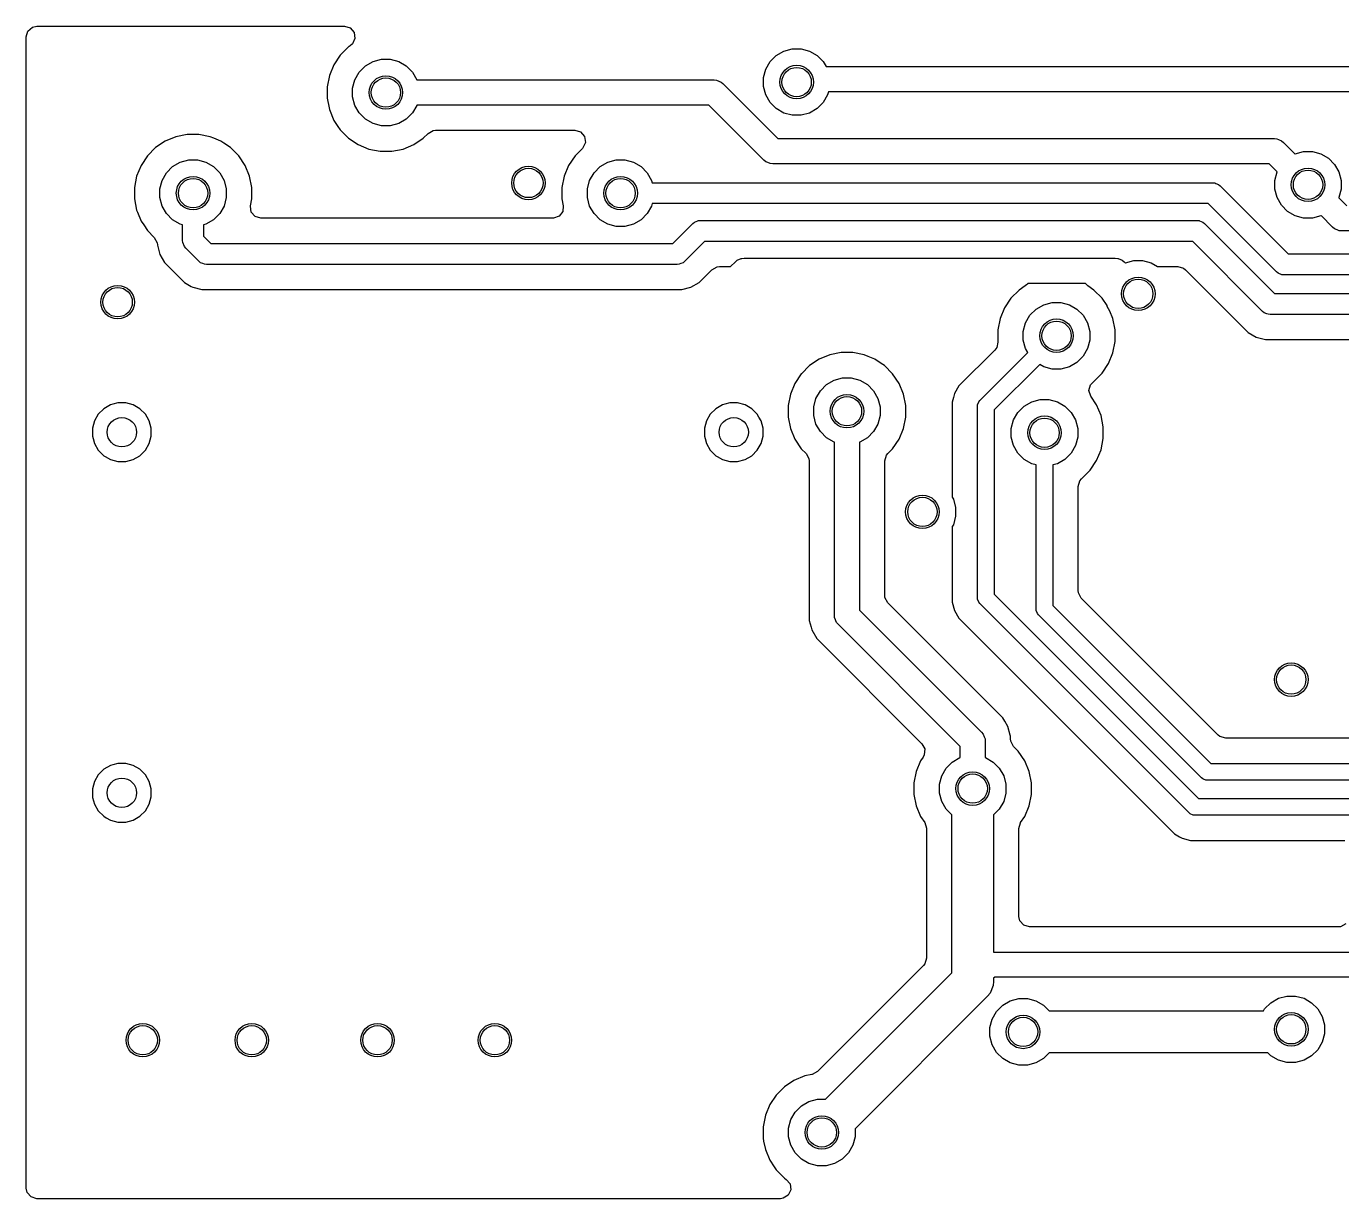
# Model space of a CAD drawing. Extents: x 5.6 to 7.02, y -4.13 to -3.58.
# Drawn here: x 5.6 to 6.218, y -4.129 to -3.578 of the extents above; entities that cross this region are included whole.
import ezdxf

# ---------------------------------------------------------------- set-up
doc = ezdxf.new("R2010")
doc.units = 0
doc.header["$MEASUREMENT"] = 0
doc.layers.add('BLACK', color=7, linetype='CONTINUOUS')

msp = doc.modelspace()

# ---------------------------------------------------------------- linework, layer by layer
at = {"layer": 'BLACK', "linetype": 'CONTINUOUS'}
for p, q in [((5.60041, -3.58333), (5.6012, -3.58064)), ((5.6012, -3.58064), (5.60331, -3.57881)), ((5.60331, -3.57881), (5.60537, -3.57837)), ((5.60537, -3.57837), (5.74982, -3.57837)), ((5.74982, -3.57837), (5.7525, -3.57915)), ((5.7525, -3.57915), (5.75433, -3.58127)), ((5.75433, -3.58127), (5.75473, -3.58403)), ((5.60041, -3.76708), (5.60041, -3.58333)), ((5.75171, -3.58803), (5.74787, -3.59187)), ((5.75208, -3.58778), (5.75171, -3.58803)), ((5.75171, -3.58803), (5.75171, -3.58803)), ((5.75257, -3.58745), (5.75208, -3.58778)), ((5.75357, -3.58658), (5.75257, -3.58745)), ((5.75473, -3.58403), (5.75357, -3.58658)), ((5.95618, -3.58998), (5.96015, -3.58891)), ((5.96015, -3.58891), (5.96426, -3.58891)), ((5.96426, -3.58891), (5.96823, -3.58998)), ((5.74787, -3.59187), (5.74485, -3.59639)), ((5.74787, -3.59187), (5.74787, -3.59187)), ((5.7597, -3.59696), (5.76326, -3.5949)), ((5.76326, -3.5949), (5.76724, -3.59384)), ((5.76724, -3.59384), (5.77135, -3.59384)), ((5.77135, -3.59384), (5.77532, -3.5949)), ((5.77532, -3.5949), (5.77888, -3.59696)), ((5.94766, -3.5985), (5.94971, -3.59494)), ((5.94971, -3.59494), (5.95262, -3.59203)), ((5.95262, -3.59203), (5.95618, -3.58998)), ((5.96823, -3.58998), (5.97179, -3.59203)), ((5.97179, -3.59203), (5.9747, -3.59494)), ((5.9747, -3.59494), (5.97603, -3.59724)), ((5.74277, -3.6014), (5.74171, -3.60673)), ((5.74485, -3.59639), (5.74277, -3.6014)), ((5.74277, -3.6014), (5.74277, -3.6014)), ((5.75474, -3.60342), (5.7568, -3.59986)), ((5.7568, -3.59986), (5.7597, -3.59696)), ((5.77888, -3.59696), (5.78179, -3.59986)), ((5.78179, -3.59986), (5.78384, -3.60342)), ((5.94659, -3.60247), (5.94766, -3.5985)), ((5.97603, -3.59724), (6.45158, -3.59724)), ((5.74171, -3.60673), (5.74171, -3.61217)), ((5.75368, -3.60739), (5.75474, -3.60342)), ((5.75368, -3.6115), (5.75368, -3.60739)), ((5.78384, -3.60342), (5.78387, -3.60354)), ((5.78387, -3.60354), (5.92343, -3.60354)), ((5.92343, -3.60354), (5.92458, -3.60366)), ((5.92458, -3.60366), (5.92463, -3.60368)), ((5.92463, -3.60368), (5.92671, -3.60454)), ((5.92671, -3.60454), (5.9276, -3.60527)), ((5.9276, -3.60527), (5.95343, -3.6311)), ((5.94659, -3.60658), (5.94659, -3.60247)), ((5.94766, -3.61055), (5.94659, -3.60658)), ((5.74171, -3.61217), (5.74259, -3.61657)), ((5.75474, -3.61548), (5.75368, -3.6115)), ((5.94971, -3.61411), (5.94766, -3.61055)), ((5.97675, -3.61055), (5.9747, -3.61411)), ((5.97716, -3.60906), (5.97675, -3.61055)), ((6.44913, -3.60906), (5.97716, -3.60906)), ((5.74259, -3.61657), (5.74277, -3.61749)), ((5.74277, -3.61749), (5.74485, -3.62251)), ((5.7568, -3.61904), (5.75474, -3.61548)), ((5.7597, -3.62194), (5.7568, -3.61904)), ((5.78179, -3.61904), (5.77888, -3.62194)), ((5.78384, -3.61548), (5.78179, -3.61904)), ((5.78387, -3.61535), (5.78384, -3.61548)), ((5.92098, -3.61535), (5.78387, -3.61535)), ((5.94681, -3.64118), (5.92098, -3.61535)), ((5.95262, -3.61702), (5.94971, -3.61411)), ((5.95618, -3.61908), (5.95262, -3.61702)), ((5.96015, -3.62014), (5.95618, -3.61908)), ((5.96823, -3.61908), (5.96426, -3.62014)), ((5.97179, -3.61702), (5.96823, -3.61908)), ((5.9747, -3.61411), (5.97179, -3.61702)), ((5.74485, -3.62251), (5.74679, -3.62542)), ((5.74679, -3.62542), (5.74787, -3.62703)), ((5.76326, -3.624), (5.7597, -3.62194)), ((5.76724, -3.62506), (5.76326, -3.624)), ((5.77135, -3.62506), (5.76724, -3.62506)), ((5.77532, -3.624), (5.77135, -3.62506)), ((5.77888, -3.62194), (5.77532, -3.624)), ((5.96426, -3.62014), (5.96015, -3.62014)), ((5.66568, -3.63225), (5.66116, -3.63527)), ((5.6707, -3.63017), (5.66568, -3.63225)), ((5.67602, -3.62911), (5.6707, -3.63017)), ((5.6707, -3.63017), (5.6707, -3.63017)), ((5.68146, -3.62911), (5.67602, -3.62911)), ((5.67602, -3.62911), (5.67602, -3.62911)), ((5.68678, -3.63017), (5.68146, -3.62911)), ((5.68146, -3.62911), (5.68146, -3.62911)), ((5.68847, -3.63087), (5.68678, -3.63017)), ((5.68678, -3.63017), (5.68678, -3.63017)), ((5.6918, -3.63225), (5.68847, -3.63087)), ((5.69322, -3.6332), (5.6918, -3.63225)), ((5.74787, -3.62703), (5.74787, -3.62703)), ((5.74787, -3.62703), (5.75171, -3.63087)), ((5.75171, -3.63087), (5.75171, -3.63087)), ((5.75171, -3.63087), (5.75623, -3.63389)), ((5.78235, -3.63389), (5.78687, -3.63087)), ((5.78687, -3.63087), (5.7891, -3.62864)), ((5.7891, -3.62864), (5.79156, -3.6273)), ((5.79156, -3.6273), (5.79261, -3.62719)), ((5.79261, -3.62719), (5.85806, -3.62719)), ((5.85806, -3.62719), (5.86074, -3.62797)), ((5.86074, -3.62797), (5.86257, -3.63008)), ((5.86257, -3.63008), (5.86297, -3.63285)), ((5.95343, -3.6311), (6.18661, -3.6311)), ((6.18661, -3.6311), (6.18777, -3.63122)), ((6.18777, -3.63122), (6.18851, -3.63153)), ((6.18851, -3.63153), (6.1899, -3.6321)), ((6.1899, -3.6321), (6.19079, -3.63283)), ((5.66116, -3.63527), (5.65732, -3.63911)), ((5.66116, -3.63527), (5.66116, -3.63527)), ((5.69632, -3.63527), (5.69322, -3.6332)), ((5.70016, -3.63911), (5.69632, -3.63527)), ((5.69632, -3.63527), (5.69632, -3.63527)), ((5.75623, -3.63389), (5.76125, -3.63597)), ((5.76125, -3.63597), (5.76658, -3.63703)), ((5.76658, -3.63703), (5.76658, -3.63703)), ((5.76658, -3.63703), (5.77201, -3.63703)), ((5.77201, -3.63703), (5.77734, -3.63597)), ((5.77201, -3.63703), (5.77201, -3.63703)), ((5.77734, -3.63597), (5.78235, -3.63389)), ((5.86156, -3.63565), (5.85811, -3.63911)), ((5.86181, -3.63539), (5.86156, -3.63565)), ((5.86297, -3.63285), (5.86181, -3.63539)), ((6.19079, -3.63283), (6.19623, -3.63827)), ((6.19623, -3.63827), (6.19634, -3.63821)), ((6.19634, -3.63821), (6.20031, -3.63714)), ((6.20031, -3.63714), (6.20442, -3.63714)), ((6.20442, -3.63714), (6.20839, -3.63821)), ((6.20839, -3.63821), (6.21195, -3.64026)), ((5.6543, -3.64363), (5.65222, -3.64865)), ((5.65732, -3.63911), (5.6543, -3.64363)), ((5.65732, -3.63911), (5.65732, -3.63911)), ((5.66625, -3.64711), (5.66915, -3.6442)), ((5.66915, -3.6442), (5.67271, -3.64214)), ((5.67271, -3.64214), (5.67668, -3.64108)), ((5.67668, -3.64108), (5.6808, -3.64108)), ((5.6808, -3.64108), (5.68477, -3.64214)), ((5.68477, -3.64214), (5.68833, -3.6442)), ((5.68833, -3.6442), (5.69123, -3.64711)), ((5.70318, -3.64363), (5.70016, -3.63911)), ((5.70016, -3.63911), (5.70016, -3.63911)), ((5.70526, -3.64865), (5.70318, -3.64363)), ((5.85509, -3.64363), (5.85301, -3.64865)), ((5.85811, -3.63911), (5.85509, -3.64363)), ((5.85811, -3.63911), (5.85811, -3.63911)), ((5.86703, -3.64711), (5.86994, -3.6442)), ((5.86994, -3.6442), (5.8735, -3.64214)), ((5.8735, -3.64214), (5.87747, -3.64108)), ((5.87747, -3.64108), (5.88158, -3.64108)), ((5.88158, -3.64108), (5.88555, -3.64214)), ((5.88555, -3.64214), (5.88911, -3.6442)), ((5.88911, -3.6442), (5.89202, -3.64711)), ((5.9477, -3.64192), (5.94681, -3.64118)), ((5.94865, -3.64231), (5.9477, -3.64192)), ((5.94983, -3.6428), (5.94865, -3.64231)), ((5.95098, -3.64291), (5.94983, -3.6428)), ((6.18417, -3.64291), (5.95098, -3.64291)), ((6.18788, -3.64662), (6.18417, -3.64291)), ((6.21195, -3.64026), (6.21486, -3.64317)), ((6.21486, -3.64317), (6.21691, -3.64673)), ((5.65222, -3.64865), (5.65116, -3.65398)), ((5.65222, -3.64865), (5.65222, -3.64865)), ((5.66313, -3.65464), (5.66419, -3.65067)), ((5.66419, -3.65067), (5.66625, -3.64711)), ((5.69123, -3.64711), (5.69329, -3.65067)), ((5.69329, -3.65067), (5.69435, -3.65464)), ((5.70632, -3.65398), (5.70526, -3.64865)), ((5.85301, -3.64865), (5.85195, -3.65398)), ((5.85301, -3.64865), (5.85301, -3.64865)), ((5.86391, -3.65464), (5.86498, -3.65067)), ((5.86498, -3.65067), (5.86703, -3.64711)), ((5.89202, -3.64711), (5.89408, -3.65067)), ((5.89408, -3.65067), (5.89437, -3.65177)), ((6.18675, -3.6507), (6.18781, -3.64673)), ((6.18675, -3.65481), (6.18675, -3.6507)), ((6.18781, -3.64673), (6.18788, -3.64662)), ((6.21691, -3.64673), (6.21798, -3.6507)), ((6.21798, -3.6507), (6.21798, -3.65481)), ((5.65116, -3.65398), (5.65116, -3.65941)), ((5.66313, -3.65875), (5.66313, -3.65464)), ((5.69435, -3.65464), (5.69435, -3.65875)), ((5.70632, -3.65941), (5.70632, -3.65398)), ((5.85195, -3.65398), (5.85195, -3.65398)), ((5.85195, -3.65398), (5.85195, -3.65398)), ((5.85195, -3.65398), (5.85195, -3.65941)), ((5.86391, -3.65875), (5.86391, -3.65464)), ((5.89437, -3.65177), (5.9018, -3.65177)), ((5.9018, -3.65177), (6.15758, -3.65177)), ((6.15758, -3.65177), (6.15854, -3.65187)), ((6.15854, -3.65187), (6.15854, -3.65187)), ((6.15854, -3.65187), (6.15906, -3.65208)), ((6.15906, -3.65208), (6.16031, -3.6526)), ((6.16031, -3.6526), (6.16032, -3.6526)), ((6.16032, -3.6526), (6.16106, -3.65321)), ((6.16106, -3.65321), (6.19308, -3.68524)), ((6.18781, -3.65878), (6.18675, -3.65481)), ((6.21798, -3.65481), (6.21691, -3.65878)), ((5.65116, -3.65941), (5.65222, -3.66474)), ((5.66419, -3.66272), (5.66313, -3.65875)), ((5.66625, -3.66628), (5.66419, -3.66272)), ((5.69329, -3.66272), (5.69123, -3.66628)), ((5.69435, -3.65875), (5.69329, -3.66272)), ((5.70565, -3.66282), (5.70569, -3.66256)), ((5.70605, -3.66558), (5.70565, -3.66282)), ((5.70569, -3.66256), (5.70632, -3.65941)), ((5.85195, -3.65941), (5.85257, -3.66256)), ((5.85257, -3.66256), (5.85233, -3.66534)), ((5.86498, -3.66272), (5.86391, -3.65875)), ((5.86703, -3.66628), (5.86498, -3.66272)), ((5.89408, -3.66272), (5.89202, -3.66628)), ((5.89437, -3.66161), (5.89408, -3.66272)), ((5.9018, -3.66161), (5.89437, -3.66161)), ((6.15554, -3.66161), (5.9018, -3.66161)), ((6.18757, -3.69364), (6.15554, -3.66161)), ((6.18987, -3.66234), (6.18781, -3.65878)), ((6.19278, -3.66525), (6.18987, -3.66234)), ((6.21691, -3.65878), (6.21685, -3.65889)), ((6.21685, -3.65889), (6.22056, -3.6626)), ((5.65222, -3.66474), (5.65222, -3.66474)), ((5.65222, -3.66474), (5.65257, -3.66558)), ((5.65257, -3.66558), (5.6543, -3.66976)), ((5.66915, -3.66919), (5.66625, -3.66628)), ((5.67271, -3.67124), (5.66915, -3.66919)), ((5.68833, -3.66919), (5.68477, -3.67124)), ((5.69123, -3.66628), (5.68833, -3.66919)), ((5.70788, -3.6677), (5.70605, -3.66558)), ((5.71056, -3.66848), (5.70788, -3.6677)), ((5.84771, -3.66848), (5.71056, -3.66848)), ((5.84797, -3.66848), (5.84771, -3.66848)), ((5.85061, -3.66755), (5.84797, -3.66848)), ((5.85233, -3.66534), (5.85061, -3.66755)), ((5.86994, -3.66919), (5.86703, -3.66628)), ((5.8735, -3.67124), (5.86994, -3.66919)), ((5.88911, -3.66919), (5.88555, -3.67124)), ((5.89202, -3.66628), (5.88911, -3.66919)), ((5.91597, -3.66958), (5.91693, -3.66949)), ((5.91693, -3.66949), (6.15024, -3.66949)), ((6.15024, -3.66949), (6.1512, -3.66958)), ((6.19634, -3.66731), (6.19278, -3.66525)), ((6.20031, -3.66837), (6.19634, -3.66731)), ((6.20442, -3.66837), (6.20031, -3.66837)), ((6.20839, -3.66731), (6.20442, -3.66837)), ((6.2085, -3.66724), (6.20839, -3.66731)), ((6.21393, -3.67268), (6.2085, -3.66724)), ((5.6543, -3.66976), (5.65554, -3.67161)), ((5.65554, -3.67161), (5.65732, -3.67427)), ((5.65732, -3.67427), (5.65732, -3.67427)), ((5.65732, -3.67427), (5.66054, -3.67749)), ((5.67382, -3.67154), (5.67271, -3.67124)), ((5.67382, -3.67896), (5.67382, -3.67154)), ((5.68477, -3.67124), (5.68366, -3.67154)), ((5.68366, -3.67154), (5.68366, -3.67693)), ((5.87747, -3.67231), (5.8735, -3.67124)), ((5.88158, -3.67231), (5.87747, -3.67231)), ((5.88555, -3.67124), (5.88158, -3.67231)), ((5.90406, -3.68032), (5.91345, -3.67093)), ((5.91345, -3.67093), (5.91419, -3.67032)), ((5.91419, -3.67032), (5.91579, -3.66966)), ((5.91419, -3.67032), (5.91419, -3.67032)), ((5.91579, -3.66966), (5.91597, -3.66958)), ((5.91597, -3.66958), (5.91597, -3.66958)), ((6.1512, -3.66958), (6.1512, -3.66958)), ((6.1512, -3.66958), (6.15138, -3.66966)), ((6.15138, -3.66966), (6.15298, -3.67032)), ((6.15298, -3.67032), (6.15298, -3.67032)), ((6.15298, -3.67032), (6.15372, -3.67093)), ((6.15372, -3.67093), (6.18657, -3.70378)), ((6.21483, -3.67341), (6.21393, -3.67268)), ((6.21608, -3.67393), (6.21483, -3.67341)), ((6.21696, -3.6743), (6.21608, -3.67393)), ((6.21811, -3.67441), (6.21696, -3.6743)), ((6.48764, -3.67441), (6.21811, -3.67441)), ((5.66054, -3.67749), (5.66187, -3.67994)), ((5.66187, -3.67994), (5.66199, -3.681)), ((5.66199, -3.681), (5.66199, -3.68117)), ((5.66199, -3.68117), (5.66282, -3.68429)), ((5.67391, -3.67992), (5.67382, -3.67896)), ((5.67465, -3.6817), (5.67391, -3.67992)), ((5.67526, -3.68244), (5.67465, -3.6817)), ((5.67465, -3.6817), (5.67465, -3.6817)), ((5.68366, -3.67693), (5.68705, -3.68032)), ((5.68705, -3.68032), (5.90406, -3.68032)), ((5.91897, -3.67933), (5.90958, -3.68872)), ((6.1482, -3.67933), (5.91897, -3.67933)), ((6.18105, -3.71218), (6.1482, -3.67933)), ((5.66282, -3.68429), (5.66313, -3.68543)), ((5.66313, -3.68543), (5.66313, -3.68543)), ((5.66313, -3.68543), (5.66534, -3.68925)), ((5.68153, -3.68872), (5.67526, -3.68244)), ((5.93432, -3.6882), (5.93619, -3.68742)), ((5.93619, -3.68742), (5.93645, -3.68732)), ((5.93645, -3.68732), (5.9376, -3.68721)), ((5.9376, -3.68721), (6.11182, -3.68721)), ((6.11182, -3.68721), (6.11298, -3.68732)), ((6.11298, -3.68732), (6.11323, -3.68742)), ((6.11323, -3.68742), (6.1151, -3.6882)), ((6.19308, -3.68524), (6.48529, -3.68524)), ((5.66534, -3.68925), (5.66534, -3.68925)), ((5.66534, -3.68925), (5.66534, -3.68925)), ((5.66534, -3.68925), (5.6687, -3.69261)), ((5.6687, -3.69261), (5.67132, -3.69524)), ((5.68228, -3.68933), (5.68153, -3.68872)), ((5.6833, -3.68975), (5.68228, -3.68933)), ((5.68228, -3.68933), (5.68228, -3.68933)), ((5.68405, -3.69006), (5.6833, -3.68975)), ((5.68501, -3.69016), (5.68405, -3.69006)), ((5.68405, -3.69006), (5.68405, -3.69006)), ((5.9061, -3.69016), (5.68501, -3.69016)), ((5.90706, -3.69006), (5.9061, -3.69016)), ((5.90782, -3.68975), (5.90706, -3.69006)), ((5.90706, -3.69006), (5.90706, -3.69006)), ((5.90884, -3.68933), (5.90782, -3.68975)), ((5.90958, -3.68872), (5.90884, -3.68933)), ((5.90884, -3.68933), (5.90884, -3.68933)), ((5.91639, -3.69864), (5.92241, -3.69261)), ((5.92241, -3.69261), (5.92487, -3.69128)), ((5.92487, -3.69128), (5.92592, -3.69116)), ((5.92592, -3.69116), (5.9312, -3.69116)), ((5.9312, -3.69116), (5.93342, -3.68894)), ((5.93342, -3.68894), (5.93432, -3.6882)), ((6.1151, -3.6882), (6.116, -3.68894)), ((6.116, -3.68894), (6.11651, -3.68945)), ((6.11651, -3.68945), (6.11662, -3.68939)), ((6.11662, -3.68939), (6.12059, -3.68832)), ((6.12059, -3.68832), (6.1247, -3.68832)), ((6.1247, -3.68832), (6.12868, -3.68939)), ((6.12868, -3.68939), (6.13175, -3.69116)), ((6.13175, -3.69116), (6.14125, -3.69116)), ((6.14125, -3.69116), (6.14393, -3.69195)), ((6.14393, -3.69195), (6.14476, -3.69261)), ((6.14476, -3.69261), (6.17425, -3.72211)), ((6.18831, -3.69425), (6.18757, -3.69364)), ((5.67132, -3.69524), (5.67133, -3.69524)), ((5.67133, -3.69524), (5.67473, -3.69864)), ((5.67473, -3.69864), (5.67473, -3.69864)), ((5.67473, -3.69864), (5.67473, -3.69864)), ((5.67473, -3.69864), (5.67473, -3.69864)), ((5.67473, -3.69864), (5.67473, -3.69864)), ((5.67473, -3.69864), (5.67785, -3.70044)), ((5.91257, -3.70085), (5.91639, -3.69864)), ((6.06959, -3.70025), (6.06667, -3.7022)), ((6.07059, -3.69937), (6.06959, -3.70025)), ((6.07075, -3.69902), (6.07059, -3.69937)), ((6.09788, -3.69902), (6.07075, -3.69902)), ((6.09891, -3.70025), (6.09788, -3.69902)), ((6.10183, -3.7022), (6.09891, -3.70025)), ((6.19008, -3.69498), (6.18831, -3.69425)), ((6.19104, -3.69508), (6.19008, -3.69498)), ((6.48325, -3.69508), (6.19104, -3.69508)), ((5.67785, -3.70044), (5.67785, -3.70044)), ((5.67785, -3.70044), (5.67855, -3.70085)), ((5.67855, -3.70085), (5.68281, -3.70199)), ((5.68281, -3.70199), (5.68281, -3.70199)), ((5.68281, -3.70199), (5.68281, -3.70199)), ((5.68281, -3.70199), (5.90831, -3.70199)), ((5.90831, -3.70199), (5.91257, -3.70085)), ((5.90831, -3.70199), (5.90831, -3.70199)), ((6.06283, -3.70604), (6.05981, -3.71056)), ((6.06667, -3.7022), (6.06283, -3.70604)), ((6.06283, -3.70604), (6.06283, -3.70604)), ((6.06667, -3.7022), (6.06667, -3.7022)), ((6.10567, -3.70604), (6.10183, -3.7022)), ((6.10183, -3.7022), (6.10183, -3.7022)), ((6.10797, -3.70948), (6.10567, -3.70604)), ((6.10567, -3.70604), (6.10567, -3.70604)), ((6.18657, -3.70378), (6.47878, -3.70378)), ((6.05981, -3.71056), (6.05773, -3.71558)), ((6.07176, -3.71404), (6.07467, -3.71113)), ((6.07467, -3.71113), (6.07823, -3.70907)), ((6.07823, -3.70907), (6.0822, -3.70801)), ((6.0822, -3.70801), (6.08631, -3.70801)), ((6.08631, -3.70801), (6.09028, -3.70907)), ((6.09028, -3.70907), (6.09384, -3.71113)), ((6.09384, -3.71113), (6.09675, -3.71404)), ((6.1081, -3.70996), (6.10797, -3.70948)), ((6.10932, -3.71208), (6.1081, -3.70996)), ((6.11077, -3.71558), (6.10932, -3.71208)), ((6.1818, -3.71279), (6.18105, -3.71218)), ((6.05773, -3.71558), (6.05667, -3.72091)), ((6.05773, -3.71558), (6.05773, -3.71558)), ((6.06864, -3.72157), (6.0697, -3.7176)), ((6.0697, -3.7176), (6.07176, -3.71404)), ((6.09675, -3.71404), (6.0988, -3.7176)), ((6.0988, -3.7176), (6.09987, -3.72157)), ((6.11183, -3.72091), (6.11077, -3.71558)), ((6.18305, -3.71331), (6.1818, -3.71279)), ((6.1818, -3.71279), (6.1818, -3.71279)), ((6.18357, -3.71353), (6.18305, -3.71331)), ((6.18453, -3.71362), (6.18357, -3.71353)), ((6.18357, -3.71353), (6.18357, -3.71353)), ((6.47674, -3.71362), (6.18453, -3.71362)), ((6.05667, -3.72091), (6.05667, -3.72658)), ((6.06864, -3.72568), (6.06864, -3.72157)), ((6.09987, -3.72157), (6.09987, -3.72568)), ((6.11183, -3.72634), (6.11183, -3.72091)), ((6.17425, -3.72211), (6.17807, -3.72431)), ((6.17807, -3.72431), (6.18233, -3.72545)), ((6.05524, -3.73033), (6.03844, -3.74713)), ((6.05615, -3.72908), (6.05524, -3.73033)), ((6.05663, -3.72658), (6.05615, -3.72908)), ((6.05667, -3.72658), (6.05663, -3.72658)), ((6.0697, -3.72965), (6.06864, -3.72568)), ((6.07078, -3.73152), (6.0697, -3.72965)), ((6.0988, -3.72965), (6.09675, -3.73321)), ((6.09987, -3.72568), (6.0988, -3.72965)), ((6.11077, -3.73167), (6.11183, -3.72634)), ((6.18233, -3.72545), (6.18674, -3.72545)), ((6.18674, -3.72545), (6.30625, -3.72545)), ((5.97276, -3.73462), (5.96825, -3.73763)), ((5.97778, -3.73254), (5.97276, -3.73462)), ((5.98311, -3.73148), (5.97778, -3.73254)), ((5.97778, -3.73254), (5.97778, -3.73254)), ((5.98854, -3.73148), (5.98311, -3.73148)), ((5.98311, -3.73148), (5.98311, -3.73148)), ((5.99387, -3.73254), (5.98854, -3.73148)), ((5.98854, -3.73148), (5.98854, -3.73148)), ((5.99573, -3.7333), (5.99387, -3.73254)), ((5.99387, -3.73254), (5.99387, -3.73254)), ((5.99889, -3.73462), (5.99573, -3.7333)), ((6.00191, -3.73663), (5.99889, -3.73462)), ((6.00341, -3.73763), (6.00191, -3.73663)), ((6.04828, -3.75403), (6.07078, -3.73152)), ((6.07635, -3.73709), (6.055, -3.75845)), ((6.07823, -3.73817), (6.07635, -3.73709)), ((6.09384, -3.73612), (6.09028, -3.73817)), ((6.09675, -3.73321), (6.09384, -3.73612)), ((6.10567, -3.7412), (6.10869, -3.73669)), ((6.10869, -3.73669), (6.11077, -3.73167)), ((5.9644, -3.74147), (5.96139, -3.74599)), ((5.96441, -3.74147), (5.9644, -3.74147)), ((5.96825, -3.73763), (5.96441, -3.74147)), ((5.96825, -3.73763), (5.96825, -3.73763)), ((5.9798, -3.74451), (5.98377, -3.74344)), ((5.98377, -3.74344), (5.98788, -3.74344)), ((5.98788, -3.74344), (5.99185, -3.74451)), ((6.00725, -3.74147), (6.00341, -3.73763)), ((6.00341, -3.73763), (6.00341, -3.73763)), ((6.01027, -3.74599), (6.00725, -3.74147)), ((6.00725, -3.74147), (6.00725, -3.74147)), ((6.0822, -3.73924), (6.07823, -3.73817)), ((6.08631, -3.73924), (6.0822, -3.73924)), ((6.09028, -3.73817), (6.08631, -3.73924)), ((6.10183, -3.74504), (6.10567, -3.7412)), ((5.96139, -3.74599), (5.95931, -3.75101)), ((5.97128, -3.75303), (5.97333, -3.74947)), ((5.97333, -3.74947), (5.97624, -3.74656)), ((5.97624, -3.74656), (5.9798, -3.74451)), ((5.99185, -3.74451), (5.99541, -3.74656)), ((5.99541, -3.74656), (5.99832, -3.74947)), ((5.99832, -3.74947), (6.00038, -3.75303)), ((6.01235, -3.75101), (6.01027, -3.74599)), ((6.03844, -3.74713), (6.03637, -3.75073)), ((6.03844, -3.74713), (6.03844, -3.74713)), ((6.09949, -3.74935), (6.10023, -3.74665)), ((6.10033, -3.75201), (6.09949, -3.74935)), ((6.10023, -3.74665), (6.1017, -3.74513)), ((6.1017, -3.74513), (6.10183, -3.74504)), ((5.64112, -3.75573), (5.63995, -3.75604)), ((5.64346, -3.7551), (5.64112, -3.75573)), ((5.64709, -3.7551), (5.64346, -3.7551)), ((5.6506, -3.75604), (5.64709, -3.7551)), ((5.92852, -3.75573), (5.92735, -3.75604)), ((5.93086, -3.7551), (5.92852, -3.75573)), ((5.93449, -3.7551), (5.93086, -3.7551)), ((5.938, -3.75604), (5.93449, -3.7551)), ((5.95931, -3.75101), (5.95825, -3.75634)), ((5.95931, -3.75101), (5.95931, -3.75101)), ((5.97021, -3.757), (5.97128, -3.75303)), ((6.00038, -3.75303), (6.00144, -3.757)), ((6.01341, -3.75634), (6.01235, -3.75101)), ((6.03587, -3.75259), (6.03529, -3.75474)), ((6.03529, -3.75474), (6.03529, -3.79938)), ((6.03637, -3.75073), (6.03587, -3.75259)), ((6.03587, -3.75259), (6.03587, -3.75259)), ((6.03587, -3.75259), (6.03587, -3.75259)), ((6.03637, -3.75073), (6.03637, -3.75073)), ((6.0472, -3.75605), (6.04779, -3.75463)), ((6.04779, -3.75463), (6.04828, -3.75403)), ((6.06903, -3.75667), (6.07259, -3.75461)), ((6.07259, -3.75461), (6.07656, -3.75355)), ((6.07656, -3.75355), (6.08067, -3.75355)), ((6.08067, -3.75355), (6.08465, -3.75461)), ((6.08465, -3.75461), (6.08821, -3.75667)), ((6.10306, -3.7561), (6.10033, -3.75201)), ((5.63423, -3.76042), (5.63242, -3.76357)), ((5.6368, -3.75786), (5.63423, -3.76042)), ((5.63423, -3.76042), (5.63423, -3.76042)), ((5.63995, -3.75604), (5.6368, -3.75786)), ((5.6368, -3.75786), (5.6368, -3.75786)), ((5.63995, -3.75604), (5.63995, -3.75604)), ((5.65375, -3.75786), (5.6506, -3.75604)), ((5.6506, -3.75604), (5.6506, -3.75604)), ((5.65632, -3.76042), (5.65375, -3.75786)), ((5.65375, -3.75786), (5.65375, -3.75786)), ((5.6571, -3.76177), (5.65632, -3.76042)), ((5.65632, -3.76042), (5.65632, -3.76042)), ((5.65813, -3.76357), (5.6571, -3.76177)), ((5.92164, -3.76042), (5.91982, -3.76357)), ((5.9242, -3.75786), (5.92164, -3.76042)), ((5.92164, -3.76042), (5.92164, -3.76042)), ((5.92735, -3.75604), (5.9242, -3.75786)), ((5.9242, -3.75786), (5.9242, -3.75786)), ((5.92735, -3.75604), (5.92735, -3.75604)), ((5.94115, -3.75786), (5.938, -3.75604)), ((5.938, -3.75604), (5.938, -3.75604)), ((5.94372, -3.76042), (5.94115, -3.75786)), ((5.94115, -3.75786), (5.94115, -3.75786)), ((5.9445, -3.76177), (5.94372, -3.76042)), ((5.94372, -3.76042), (5.94372, -3.76042)), ((5.94554, -3.76357), (5.9445, -3.76177)), ((5.95825, -3.75634), (5.95825, -3.75634)), ((5.95825, -3.75634), (5.95825, -3.76177)), ((5.95825, -3.76177), (5.95931, -3.7671)), ((5.97021, -3.76111), (5.97021, -3.757)), ((5.97128, -3.76508), (5.97021, -3.76111)), ((6.00144, -3.76111), (6.00038, -3.76508)), ((6.00144, -3.757), (6.00144, -3.76111)), ((6.01235, -3.7671), (6.01341, -3.76177)), ((6.01341, -3.76177), (6.01341, -3.75634)), ((6.04712, -3.75681), (6.0472, -3.75605)), ((6.04712, -3.84656), (6.04712, -3.75681)), ((6.055, -3.75845), (6.055, -3.84493)), ((6.06407, -3.76314), (6.06612, -3.75958)), ((6.06612, -3.75958), (6.06903, -3.75667)), ((6.08821, -3.75667), (6.09111, -3.75958)), ((6.09111, -3.75958), (6.09317, -3.76314)), ((6.10514, -3.76112), (6.10306, -3.7561)), ((6.1062, -3.76645), (6.10514, -3.76112)), ((5.60041, -3.93637), (5.60041, -3.76708)), ((5.63242, -3.76357), (5.63148, -3.76708)), ((5.63148, -3.76708), (5.63148, -3.77071)), ((5.63242, -3.76357), (5.63242, -3.76357)), ((5.63242, -3.76357), (5.63242, -3.76357)), ((5.65907, -3.76708), (5.65813, -3.76357)), ((5.65907, -3.77071), (5.65907, -3.76708)), ((5.91982, -3.76357), (5.91888, -3.76708)), ((5.91888, -3.76708), (5.91888, -3.77071)), ((5.91982, -3.76357), (5.91982, -3.76357)), ((5.91982, -3.76357), (5.91982, -3.76357)), ((5.94648, -3.76708), (5.94554, -3.76357)), ((5.94648, -3.77071), (5.94648, -3.76708)), ((5.95931, -3.7671), (5.96139, -3.77212)), ((5.97333, -3.76864), (5.97128, -3.76508)), ((6.00038, -3.76508), (5.99832, -3.76864)), ((6.01027, -3.77212), (6.01235, -3.7671)), ((6.06301, -3.76711), (6.06407, -3.76314)), ((6.06301, -3.77122), (6.06301, -3.76711)), ((6.09317, -3.76314), (6.09423, -3.76711)), ((6.09423, -3.76711), (6.09423, -3.77122)), ((6.1062, -3.77188), (6.1062, -3.76645)), ((5.63148, -3.77071), (5.63179, -3.77188)), ((5.63179, -3.77188), (5.63242, -3.77422)), ((5.63242, -3.77422), (5.63242, -3.77422)), ((5.63242, -3.77422), (5.63423, -3.77737)), ((5.65632, -3.77737), (5.65813, -3.77422)), ((5.65813, -3.77422), (5.65907, -3.77071)), ((5.91888, -3.77071), (5.91919, -3.77188)), ((5.91919, -3.77188), (5.91982, -3.77422)), ((5.91982, -3.77422), (5.91982, -3.77422)), ((5.91982, -3.77422), (5.92164, -3.77737)), ((5.94372, -3.77737), (5.94554, -3.77422)), ((5.94554, -3.77422), (5.94648, -3.77071)), ((5.96139, -3.77212), (5.9644, -3.77664)), ((5.97624, -3.77155), (5.97333, -3.76864)), ((5.9798, -3.7736), (5.97624, -3.77155)), ((5.97992, -3.77364), (5.9798, -3.7736)), ((5.97992, -3.78133), (5.97992, -3.77364)), ((5.99185, -3.7736), (5.99173, -3.77364)), ((5.99173, -3.77364), (5.99173, -3.78133)), ((5.99541, -3.77155), (5.99185, -3.7736)), ((5.99832, -3.76864), (5.99541, -3.77155)), ((6.00725, -3.77664), (6.01027, -3.77212)), ((6.06407, -3.77519), (6.06301, -3.77122)), ((6.09423, -3.77122), (6.09317, -3.77519)), ((6.10514, -3.77721), (6.1062, -3.77188)), ((5.63423, -3.77737), (5.63423, -3.77737)), ((5.63423, -3.77737), (5.6368, -3.77994)), ((5.6368, -3.77994), (5.6368, -3.77994)), ((5.6368, -3.77994), (5.63746, -3.78032)), ((5.63746, -3.78032), (5.63995, -3.78176)), ((5.6506, -3.78176), (5.65375, -3.77994)), ((5.65375, -3.77994), (5.65632, -3.77737)), ((5.92164, -3.77737), (5.92164, -3.77737)), ((5.92164, -3.77737), (5.9242, -3.77994)), ((5.9242, -3.77994), (5.9242, -3.77994)), ((5.9242, -3.77994), (5.92486, -3.78032)), ((5.92486, -3.78032), (5.92735, -3.78176)), ((5.938, -3.78176), (5.94115, -3.77994)), ((5.94115, -3.77994), (5.94372, -3.77737)), ((5.9644, -3.77664), (5.96664, -3.77887)), ((5.96664, -3.77887), (5.96798, -3.78132)), ((6.00356, -3.78238), (6.00435, -3.77969)), ((6.00435, -3.77969), (6.00502, -3.77887)), ((6.00502, -3.77887), (6.00725, -3.77664)), ((6.06612, -3.77875), (6.06407, -3.77519)), ((6.06903, -3.78166), (6.06612, -3.77875)), ((6.09111, -3.77875), (6.08821, -3.78166)), ((6.09317, -3.77519), (6.09111, -3.77875)), ((6.10306, -3.78223), (6.10514, -3.77721)), ((5.63995, -3.78176), (5.64346, -3.7827)), ((5.64346, -3.7827), (5.64346, -3.7827)), ((5.64346, -3.7827), (5.64709, -3.7827)), ((5.64709, -3.7827), (5.6506, -3.78176)), ((5.64709, -3.7827), (5.64709, -3.7827)), ((5.92735, -3.78176), (5.93086, -3.7827)), ((5.93086, -3.7827), (5.93086, -3.7827)), ((5.93086, -3.7827), (5.93449, -3.7827)), ((5.93449, -3.7827), (5.938, -3.78176)), ((5.93449, -3.7827), (5.93449, -3.7827)), ((5.96798, -3.78132), (5.96809, -3.78238)), ((5.96809, -3.78238), (5.96809, -3.85723)), ((5.97992, -3.85489), (5.97992, -3.78133)), ((5.99173, -3.78133), (5.99173, -3.85245)), ((6.00356, -3.84549), (6.00356, -3.78238)), ((6.07259, -3.78371), (6.06903, -3.78166)), ((6.07468, -3.78427), (6.07259, -3.78371)), ((6.07468, -3.85185), (6.07468, -3.78427)), ((6.08465, -3.78371), (6.08256, -3.78427)), ((6.08256, -3.78427), (6.08256, -3.85022)), ((6.08821, -3.78166), (6.08465, -3.78371)), ((6.09603, -3.79076), (6.10004, -3.78674)), ((6.10004, -3.78674), (6.10306, -3.78223)), ((6.10004, -3.78674), (6.10004, -3.78674)), ((6.09439, -3.79442), (6.09517, -3.79174)), ((6.09517, -3.79174), (6.09604, -3.79077)), ((6.09604, -3.79077), (6.09603, -3.79076)), ((6.09439, -3.84326), (6.09439, -3.79442)), ((6.03529, -3.79938), (6.03581, -3.80027)), ((6.03581, -3.80027), (6.03687, -3.80424)), ((6.03687, -3.80424), (6.03687, -3.80835)), ((6.03687, -3.80835), (6.03581, -3.81233)), ((6.03581, -3.81233), (6.03529, -3.81322)), ((6.03529, -3.81322), (6.03529, -3.84448)), ((6.00368, -3.84655), (6.00356, -3.84549)), ((6.00502, -3.849), (6.00368, -3.84655)), ((6.03529, -3.84448), (6.03529, -3.84864)), ((6.03529, -3.84864), (6.03637, -3.85265)), ((6.0472, -3.84733), (6.04712, -3.84656)), ((6.04779, -3.84875), (6.0472, -3.84733)), ((6.055, -3.84493), (6.15089, -3.94083)), ((6.0945, -3.84432), (6.09439, -3.84326)), ((6.09584, -3.84677), (6.0945, -3.84432)), ((6.1602, -3.91113), (6.09584, -3.84677)), ((5.99173, -3.85245), (6.04906, -3.90977)), ((6.05907, -3.90306), (6.00502, -3.849)), ((6.03637, -3.85265), (6.03637, -3.85265)), ((6.03637, -3.85265), (6.03637, -3.85265)), ((6.03637, -3.85265), (6.03844, -3.85624)), ((6.04828, -3.84934), (6.04779, -3.84875)), ((6.14648, -3.94755), (6.04828, -3.84934)), ((6.07476, -3.85261), (6.07468, -3.85185)), ((6.07534, -3.85403), (6.07476, -3.85261)), ((6.07583, -3.85463), (6.07534, -3.85403)), ((6.15233, -3.93113), (6.07583, -3.85463)), ((6.08256, -3.85022), (6.15675, -3.92441)), ((5.96809, -3.85723), (5.96896, -3.86047)), ((5.96896, -3.86047), (5.96896, -3.86047)), ((5.96896, -3.86047), (5.9693, -3.86174)), ((5.98003, -3.85605), (5.97992, -3.85489)), ((5.98012, -3.85624), (5.98003, -3.85605)), ((5.98092, -3.85818), (5.98012, -3.85624)), ((5.98165, -3.85907), (5.98092, -3.85818)), ((6.03898, -3.9164), (5.98165, -3.85907)), ((6.03844, -3.85624), (6.03844, -3.85624)), ((6.03844, -3.85624), (6.11192, -3.92972)), ((5.9693, -3.86174), (5.9693, -3.86174)), ((5.9693, -3.86174), (5.97163, -3.86578)), ((5.97163, -3.86578), (5.97163, -3.86578)), ((5.97163, -3.86578), (6.02099, -3.91514)), ((6.05995, -3.90457), (6.05907, -3.90306)), ((6.05907, -3.90306), (6.05907, -3.90306)), ((6.05907, -3.90306), (6.05907, -3.90306)), ((6.04906, -3.90977), (6.04979, -3.91067)), ((6.06141, -3.9071), (6.05995, -3.90457)), ((6.06249, -3.91113), (6.06141, -3.9071)), ((6.02099, -3.91514), (6.02233, -3.9176)), ((6.03898, -3.92164), (6.03898, -3.9164)), ((6.04979, -3.91067), (6.05032, -3.91193)), ((6.05032, -3.91193), (6.05067, -3.9128)), ((6.05067, -3.9128), (6.05079, -3.91395)), ((6.05079, -3.91395), (6.05079, -3.92164)), ((6.06262, -3.91161), (6.06249, -3.91113)), ((6.06262, -3.9129), (6.06262, -3.91161)), ((6.06273, -3.91395), (6.06262, -3.9129)), ((6.06407, -3.91641), (6.06273, -3.91395)), ((6.0663, -3.91864), (6.06407, -3.91641)), ((6.16102, -3.91179), (6.1602, -3.91113)), ((6.1637, -3.91258), (6.16102, -3.91179)), ((6.37882, -3.91258), (6.1637, -3.91258)), ((6.02161, -3.92141), (6.02044, -3.92316)), ((6.02213, -3.92039), (6.02161, -3.92141)), ((6.02233, -3.9176), (6.02213, -3.92039)), ((6.0353, -3.92373), (6.03886, -3.92167)), ((6.03886, -3.92167), (6.03898, -3.92164)), ((6.05079, -3.92164), (6.05091, -3.92167)), ((6.05091, -3.92167), (6.05447, -3.92373)), ((6.06932, -3.92316), (6.0663, -3.91864)), ((6.0663, -3.91864), (6.0663, -3.91864)), ((5.6368, -3.92715), (5.63423, -3.92972)), ((5.63995, -3.92533), (5.6368, -3.92715)), ((5.6368, -3.92715), (5.6368, -3.92715)), ((5.64112, -3.92502), (5.63995, -3.92533)), ((5.63995, -3.92533), (5.63995, -3.92533)), ((5.64346, -3.92439), (5.64112, -3.92502)), ((5.64709, -3.92439), (5.64346, -3.92439)), ((5.6506, -3.92533), (5.64709, -3.92439)), ((5.65375, -3.92715), (5.6506, -3.92533)), ((5.6506, -3.92533), (5.6506, -3.92533)), ((5.65632, -3.92972), (5.65375, -3.92715)), ((5.65375, -3.92715), (5.65375, -3.92715)), ((6.01836, -3.92818), (6.0173, -3.9335)), ((6.02044, -3.92316), (6.01836, -3.92818)), ((6.01836, -3.92818), (6.01836, -3.92818)), ((6.02044, -3.92316), (6.02044, -3.92316)), ((6.03033, -3.93019), (6.03239, -3.92663)), ((6.03239, -3.92663), (6.0353, -3.92373)), ((6.05447, -3.92373), (6.05738, -3.92663)), ((6.05738, -3.92663), (6.05943, -3.93019)), ((6.0714, -3.92818), (6.06932, -3.92316)), ((6.07246, -3.9335), (6.0714, -3.92818)), ((6.15675, -3.92441), (6.37165, -3.92441)), ((5.63195, -3.93462), (5.63148, -3.93637)), ((5.63242, -3.93286), (5.63195, -3.93462)), ((5.63423, -3.92972), (5.63242, -3.93286)), ((5.63242, -3.93286), (5.63242, -3.93286)), ((5.63423, -3.92972), (5.63423, -3.92972)), ((5.65813, -3.93286), (5.65632, -3.92972)), ((5.65632, -3.92972), (5.65632, -3.92972)), ((5.65907, -3.93637), (5.65813, -3.93286)), ((6.0173, -3.9335), (6.0173, -3.93894)), ((6.02927, -3.93416), (6.03033, -3.93019)), ((6.02927, -3.93828), (6.02927, -3.93416)), ((6.05943, -3.93019), (6.0605, -3.93416)), ((6.0605, -3.93416), (6.0605, -3.93828)), ((6.07246, -3.93894), (6.07246, -3.9335)), ((6.11192, -3.92972), (6.13665, -3.95444)), ((6.15293, -3.93162), (6.15233, -3.93113)), ((6.15335, -3.93179), (6.15293, -3.93162)), ((6.15435, -3.93221), (6.15335, -3.93179)), ((6.15512, -3.93228), (6.15435, -3.93221)), ((6.37165, -3.93228), (6.15512, -3.93228)), ((5.60041, -4.12376), (5.60041, -3.93637)), ((5.63148, -3.93637), (5.63148, -3.94001)), ((5.63148, -3.94001), (5.63156, -3.94033)), ((5.63156, -3.94033), (5.63242, -3.94352)), ((5.65813, -3.94352), (5.65907, -3.94001)), ((5.65907, -3.94001), (5.65907, -3.93637)), ((6.0173, -3.93894), (6.01836, -3.94426)), ((6.03033, -3.94225), (6.02927, -3.93828)), ((6.0605, -3.93828), (6.05943, -3.94225)), ((6.0714, -3.94426), (6.07246, -3.93894)), ((6.15089, -3.94083), (6.39163, -3.94083)), ((5.63242, -3.94352), (5.63242, -3.94352)), ((5.63242, -3.94352), (5.63423, -3.94666)), ((5.63423, -3.94666), (5.63423, -3.94666)), ((5.63423, -3.94666), (5.6368, -3.94923)), ((5.65375, -3.94923), (5.65632, -3.94666)), ((5.65632, -3.94666), (5.65813, -3.94352)), ((6.01836, -3.94426), (6.01836, -3.94427)), ((6.01836, -3.94427), (6.02044, -3.94928)), ((6.03239, -3.94581), (6.03033, -3.94225)), ((6.03504, -3.94846), (6.03239, -3.94581)), ((6.05738, -3.94581), (6.05472, -3.94846)), ((6.05943, -3.94225), (6.05738, -3.94581)), ((6.06932, -3.94928), (6.0714, -3.94426)), ((5.6368, -3.94923), (5.6368, -3.94923)), ((5.6368, -3.94923), (5.6379, -3.94986)), ((5.6379, -3.94986), (5.63995, -3.95105)), ((5.63995, -3.95105), (5.64346, -3.95199)), ((5.64346, -3.95199), (5.64346, -3.95199)), ((5.64346, -3.95199), (5.64709, -3.95199)), ((5.64709, -3.95199), (5.6506, -3.95105)), ((5.64709, -3.95199), (5.64709, -3.95199)), ((5.6506, -3.95105), (5.65375, -3.94923)), ((6.02044, -3.94928), (6.02044, -3.94928)), ((6.02044, -3.94928), (6.02044, -3.94928)), ((6.02044, -3.94928), (6.02237, -3.95217)), ((6.02237, -3.95217), (6.02321, -3.95484)), ((6.03504, -4.02269), (6.03504, -3.94846)), ((6.05472, -3.94846), (6.05472, -4.01299)), ((6.06656, -3.95493), (6.06734, -3.95225)), ((6.06734, -3.95225), (6.06739, -3.95218)), ((6.06739, -3.95218), (6.06932, -3.94928)), ((6.14708, -3.94804), (6.14648, -3.94755)), ((6.14849, -3.94862), (6.14708, -3.94804)), ((6.14926, -3.9487), (6.14849, -3.94862)), ((6.39326, -3.9487), (6.14926, -3.9487)), ((6.02321, -3.95484), (6.02321, -3.95493)), ((6.02321, -3.95493), (6.02321, -4.01574)), ((6.06656, -3.9962), (6.06656, -3.95493)), ((6.13665, -3.95444), (6.13665, -3.95444)), ((6.13665, -3.95444), (6.13958, -3.95738)), ((6.13958, -3.95738), (6.14204, -3.9588)), ((6.14204, -3.9588), (6.14238, -3.95899)), ((6.14238, -3.95899), (6.14318, -3.95946)), ((6.14318, -3.95946), (6.14717, -3.96053)), ((6.14717, -3.96053), (6.14719, -3.96053)), ((6.14719, -3.96053), (6.15164, -3.96053)), ((6.15164, -3.96053), (6.15164, -3.96053)), ((6.15164, -3.96053), (6.21963, -3.96053)), ((6.067, -3.99826), (6.06656, -3.9962)), ((6.06883, -4.00037), (6.067, -3.99826)), ((6.07152, -4.00116), (6.06883, -4.00037)), ((6.21658, -4.00116), (6.07152, -4.00116)), ((6.21764, -4.00105), (6.21658, -4.00116)), ((6.22009, -3.99971), (6.21764, -4.00105)), ((6.05472, -4.01299), (6.22354, -4.01299)), ((6.02176, -4.01925), (5.97192, -4.06908)), ((6.02242, -4.01842), (6.02176, -4.01925)), ((6.02321, -4.01574), (6.02242, -4.01842)), ((5.97571, -4.08202), (6.03504, -4.02269)), ((6.05472, -4.02677), (6.05454, -4.02869)), ((6.0552, -4.0248), (6.05472, -4.02528)), ((6.05472, -4.02528), (6.05472, -4.02677)), ((6.22598, -4.0248), (6.0552, -4.0248)), ((6.05184, -4.03373), (5.98963, -4.09594)), ((6.05307, -4.03224), (6.05184, -4.03373)), ((6.05454, -4.02869), (6.05307, -4.03224)), ((6.05307, -4.03224), (6.05307, -4.03224)), ((6.18846, -4.03466), (6.19243, -4.0336)), ((6.19243, -4.0336), (6.19654, -4.0336)), ((6.19654, -4.0336), (6.20051, -4.03466)), ((6.05605, -4.04085), (6.05896, -4.03794)), ((6.05896, -4.03794), (6.06252, -4.03589)), ((6.06252, -4.03589), (6.06649, -4.03482)), ((6.06649, -4.03482), (6.0706, -4.03482)), ((6.0706, -4.03482), (6.07457, -4.03589)), ((6.07457, -4.03589), (6.07813, -4.03794)), ((6.07813, -4.03794), (6.08078, -4.04059)), ((6.18144, -4.04059), (6.18199, -4.03963)), ((6.18199, -4.03963), (6.1849, -4.03672)), ((6.1849, -4.03672), (6.18846, -4.03466)), ((6.20051, -4.03466), (6.20407, -4.03672)), ((6.20407, -4.03672), (6.20698, -4.03963)), ((6.20698, -4.03963), (6.20904, -4.04319)), ((6.05293, -4.04838), (6.054, -4.04441)), ((6.054, -4.04441), (6.05605, -4.04085)), ((6.08078, -4.04059), (6.18144, -4.04059)), ((6.20904, -4.04319), (6.2101, -4.04716)), ((6.05293, -4.05249), (6.05293, -4.04838)), ((6.054, -4.05646), (6.05293, -4.05249)), ((6.2101, -4.05127), (6.20904, -4.05524)), ((6.2101, -4.04716), (6.2101, -4.05127)), ((6.05605, -4.06002), (6.054, -4.05646)), ((6.20904, -4.05524), (6.20698, -4.0588)), ((6.05896, -4.06293), (6.05605, -4.06002)), ((6.06252, -4.06498), (6.05896, -4.06293)), ((6.07813, -4.06293), (6.07457, -4.06498)), ((6.08078, -4.06028), (6.07813, -4.06293)), ((6.18347, -4.06028), (6.08078, -4.06028)), ((6.1849, -4.06171), (6.18347, -4.06028)), ((6.18846, -4.06376), (6.1849, -4.06171)), ((6.19243, -4.06483), (6.18846, -4.06376)), ((6.19654, -4.06483), (6.19243, -4.06483)), ((6.20051, -4.06376), (6.19654, -4.06483)), ((6.20407, -4.06171), (6.20051, -4.06376)), ((6.20698, -4.0588), (6.20407, -4.06171)), ((5.96938, -4.07044), (5.96597, -4.07112)), ((5.96947, -4.07042), (5.96938, -4.07044)), ((5.97192, -4.06908), (5.96947, -4.07042)), ((6.06649, -4.06605), (6.06252, -4.06498)), ((6.0706, -4.06605), (6.06649, -4.06605)), ((6.07457, -4.06498), (6.0706, -4.06605)), ((5.95644, -4.07622), (5.95259, -4.08006)), ((5.96095, -4.0732), (5.95644, -4.07622)), ((5.95644, -4.07622), (5.95644, -4.07622)), ((5.96597, -4.07112), (5.96095, -4.0732)), ((5.96597, -4.07112), (5.96597, -4.07112)), ((5.95259, -4.08006), (5.94958, -4.08457)), ((5.95259, -4.08006), (5.95259, -4.08006)), ((5.96443, -4.08514), (5.96799, -4.08309)), ((5.96799, -4.08309), (5.97196, -4.08202)), ((5.97196, -4.08202), (5.97571, -4.08202)), ((5.9475, -4.08959), (5.94644, -4.09492)), ((5.94958, -4.08457), (5.9475, -4.08959)), ((5.9475, -4.08959), (5.9475, -4.08959)), ((5.95947, -4.09161), (5.96152, -4.08805)), ((5.96152, -4.08805), (5.96443, -4.08514)), ((5.94644, -4.09492), (5.94644, -4.10035)), ((5.9584, -4.09558), (5.95947, -4.09161)), ((5.9584, -4.09969), (5.9584, -4.09558)), ((5.94644, -4.10035), (5.94671, -4.10175)), ((5.94671, -4.10175), (5.9475, -4.10568)), ((5.95947, -4.10366), (5.9584, -4.09969)), ((5.98963, -4.09969), (5.98857, -4.10366)), ((5.98963, -4.09594), (5.98963, -4.09969)), ((5.9475, -4.10568), (5.94958, -4.1107)), ((5.96152, -4.10722), (5.95947, -4.10366)), ((5.96443, -4.11013), (5.96152, -4.10722)), ((5.98651, -4.10722), (5.9836, -4.11013)), ((5.98857, -4.10366), (5.98651, -4.10722)), ((5.94958, -4.1107), (5.95159, -4.11372)), ((5.95159, -4.11372), (5.95259, -4.11522)), ((5.96799, -4.11219), (5.96443, -4.11013)), ((5.97196, -4.11325), (5.96799, -4.11219)), ((5.97607, -4.11325), (5.97196, -4.11325)), ((5.98004, -4.11219), (5.97607, -4.11325)), ((5.9836, -4.11013), (5.98004, -4.11219)), ((5.95259, -4.11522), (5.95259, -4.11522)), ((5.95259, -4.11522), (5.95644, -4.11906)), ((5.95644, -4.11906), (5.95644, -4.11906)), ((5.95644, -4.11906), (5.95644, -4.11906)), ((5.95644, -4.11906), (5.9573, -4.11964)), ((5.9573, -4.11964), (5.95909, -4.12178)), ((5.60086, -4.12582), (5.60041, -4.12376)), ((5.60269, -4.12793), (5.60086, -4.12582)), ((5.95944, -4.12455), (5.95823, -4.12707)), ((5.95909, -4.12178), (5.95944, -4.12455)), ((5.60537, -4.12872), (5.60269, -4.12793)), ((5.95454, -4.12872), (5.60537, -4.12872)), ((5.95585, -4.12854), (5.95454, -4.12872)), ((5.95823, -4.12707), (5.95585, -4.12854))]:
    msp.add_line(p, q, dxfattribs=at)
at = {"layer": 'BLACK'}
for centre, radius in [((5.9622, -3.60453), 0.00787), ((5.76929, -3.60945), 0.00787), ((5.83623, -3.6519), 0.00787), ((5.67874, -3.65669), 0.00787), ((5.87953, -3.65669), 0.00787), ((6.20236, -3.65276), 0.00787), ((5.64331, -3.70787), 0.00787), ((6.12265, -3.70394), 0.00787), ((6.08425, -3.72362), 0.00787), ((5.98583, -3.75906), 0.00787), ((5.64528, -3.7689), 0.00689), ((5.93268, -3.7689), 0.00689), ((6.07862, -3.76916), 0.00787), ((6.02126, -3.8063), 0.00787), ((6.19449, -3.88504), 0.00787), ((6.04488, -3.93622), 0.00787), ((5.64528, -3.93819), 0.00689), ((6.06854, -4.05043), 0.00787), ((6.19449, -4.04921), 0.00787), ((5.65512, -4.05433), 0.00787), ((5.7063, -4.05433), 0.00787), ((5.76535, -4.05433), 0.00787), ((5.82047, -4.05433), 0.00787), ((5.97402, -4.09764), 0.00787)]:
    msp.add_circle(centre, radius, dxfattribs=at)
at = {"layer": 'WHITE'}
for centre in [(5.9622, -3.60453), (5.76929, -3.60945), (5.67874, -3.65669), (5.83623, -3.6519), (5.87953, -3.65669), (6.20236, -3.65276), (6.12265, -3.70394), (5.64331, -3.70787), (6.08425, -3.72362), (5.98583, -3.75906), (5.64528, -3.7689), (5.93268, -3.7689), (6.07862, -3.76916), (6.02126, -3.8063), (6.19449, -3.88504), (5.64528, -3.93819), (6.04488, -3.93622), (6.06854, -4.05043), (6.19449, -4.04921), (5.65512, -4.05433), (5.7063, -4.05433), (5.76535, -4.05433), (5.82047, -4.05433), (5.97402, -4.09764)]:
    msp.add_circle(centre, 0.00689, dxfattribs=at)

doc.saveas('drawing.dxf')
